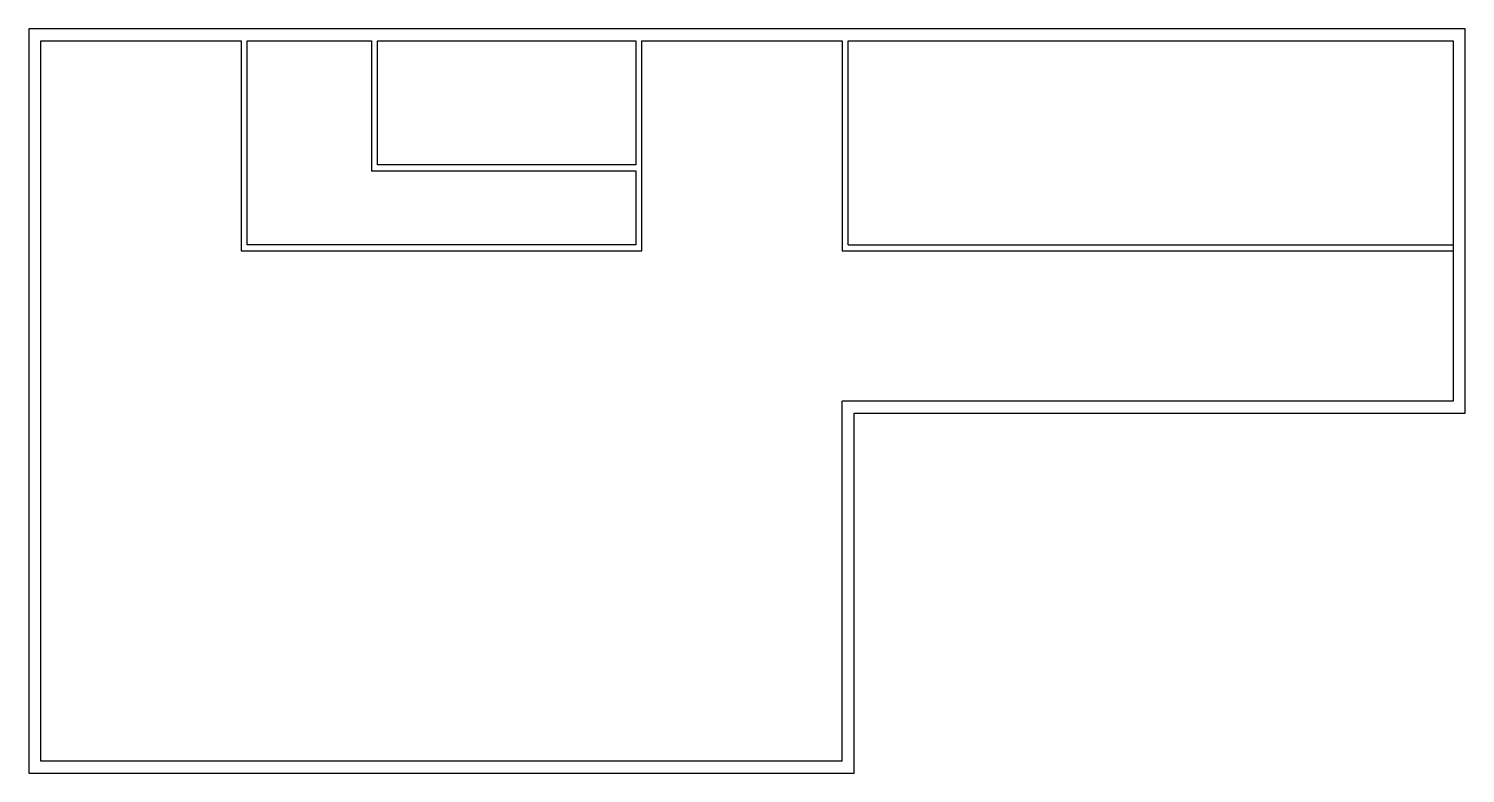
# Model space of a CAD drawing. Header units: millimetres. Extents: x 0 to 35850, y 0 to 18600.
import ezdxf

# ---------------------------------------------------------------- set-up
doc = ezdxf.new("R2010")
doc.units = ezdxf.units.MM
doc.layers.add('FloorPlan', color=252, linetype='Continuous')

msp = doc.modelspace()

# ---------------------------------------------------------------- linework, layer by layer
at = {"layer": 'FloorPlan'}
for p, q in [((300, 300), (300, 18300)), ((300, 18300), (5300, 18300)), ((5300, 18300), (5300, 13050)), ((5450, 13200), (5450, 18300)), ((5450, 18300), (8550, 18300)), ((8550, 18300), (8550, 15050)), ((8700, 15200), (8700, 18300)), ((8700, 18300), (15150, 18300)), ((15150, 18300), (15150, 15200)), ((15300, 18300), (20300, 18300)), ((15300, 13050), (15300, 18300)), ((15300, 18300), (20300, 18300)), ((20300, 18300), (20300, 13050)), ((20450, 18300), (35550, 18300)), ((20450, 13200), (20450, 18300)), ((35550, 18300), (35550, 9300)), ((15150, 15200), (8700, 15200)), ((8550, 15050), (15150, 15050)), ((15150, 15050), (15150, 13200)), ((5300, 13050), (15300, 13050)), ((15150, 13200), (5450, 13200)), ((20300, 13050), (35550, 13050)), ((20450, 13200), (35550, 13200)), ((35550, 9300), (20300, 9300)), ((20300, 300), (20300, 9300)), ((20300, 300), (300, 300))]:
    msp.add_line(p, q, dxfattribs=at)
msp.add_lwpolyline([(0, 18600), (0, 0), (20600, 0), (20600, 9000), (35850, 9000), (35850, 18600)], close=True, dxfattribs=at)

doc.saveas('drawing.dxf')
